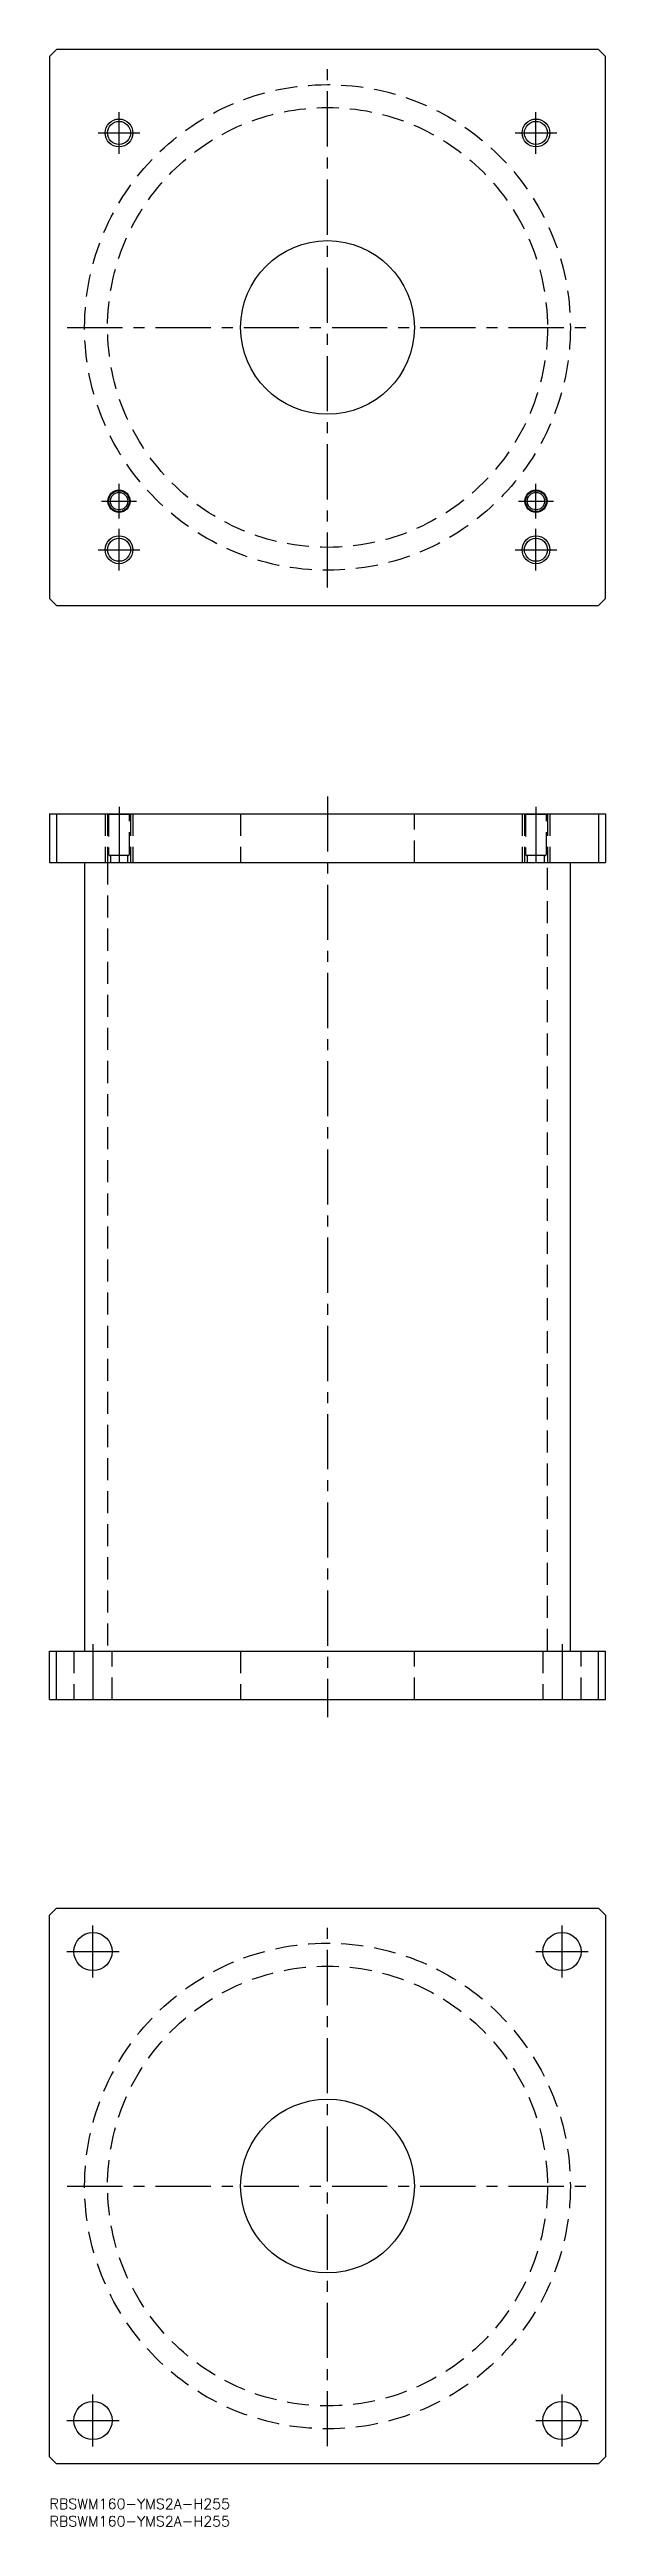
# Model space of a CAD drawing. Extents: x 0 to 160, y -8 to 705.
import ezdxf

# ---------------------------------------------------------------- set-up
doc = ezdxf.new("R2010")
doc.units = 0
doc.header["$LTSCALE"] = 0.5
doc.linetypes.add('CENTER', pattern=[50.8, 31.75, -6.35, 6.35, -6.35])
doc.linetypes.add('DASHED', pattern=[19.05, 12.7, -6.35])
for name, color, linetype in [('MSM_CENTER', 1, 'CENTER'), ('MSM_CONTINUOUS', 7, 'CONTINUOUS'), ('MSM_DASHED', 4, 'DASHED'), ('MSM_NARROW', 5, 'CONTINUOUS'), ('MSM_PART_NUMBER', 7, 'CONTINUOUS')]:
    doc.layers.add(name, color=color, linetype=linetype)
doc.styles.get("Standard").update_dxf_attribs({"font": 'txt.shx', "height": 3, "bigfont": 'bigfont.shx'})

# ---------------------------------------------------------------- blocks, each defined once
blk = doc.blocks.new('*U48')
at = {"layer": 'MSM_PART_NUMBER'}
blk.add_text('RBSWM160-YMS2A-H255', height=3, dxfattribs=at).set_placement((0, -3))
blk = doc.blocks.new('*U49')
at = {"layer": 'MSM_PART_NUMBER'}
blk.add_text('RBSWM160-YMS2A-H255', height=3, dxfattribs=at).set_placement((0, -8))

msp = doc.modelspace()

# ---------------------------------------------------------------- linework, layer by layer
at = {"layer": 'MSM_CENTER'}
for p, q in [((80, 550.1), (80, 699.9)), ((20, 675), (20, 687)), ((140, 675), (140, 687)), ((14, 681), (26, 681)), ((134, 681), (146, 681)), ((5.1, 625), (154.9, 625)), ((20, 570), (20, 580)), ((140, 570), (140, 580)), ((15, 575), (25, 575)), ((135, 575), (145, 575)), ((20, 555), (20, 567)), ((140, 555), (140, 567)), ((14, 561), (26, 561)), ((134, 561), (146, 561)), ((20, 487), (20, 469)), ((80, 490), (80, 225)), ((140, 487), (140, 469)), ((12.5, 246), (12.5, 228)), ((147.5, 246), (147.5, 228)), ((12.5, 150), (12.5, 165)), ((80, 15.1), (80, 164.9)), ((147.5, 150), (147.5, 165)), ((5, 157.5), (20, 157.5)), ((140, 157.5), (155, 157.5)), ((5.1, 90), (154.9, 90)), ((12.5, 15), (12.5, 30)), ((147.5, 15), (147.5, 30)), ((5, 22.5), (20, 22.5)), ((140, 22.5), (155, 22.5))]:
    msp.add_line(p, q, dxfattribs=at)
at = {"layer": 'MSM_CONTINUOUS'}
for p, q in [((2, 705), (0, 703)), ((0, 703), (0, 547)), ((158, 705), (2, 705)), ((160, 703), (158, 705)), ((160, 547), (160, 703)), ((0, 547), (2, 545)), ((2, 545), (158, 545)), ((158, 545), (160, 547)), ((0, 485), (0, 471)), ((0, 485), (160, 485)), ((2, 485), (2, 471)), ((158, 485), (158, 471)), ((160, 485), (160, 471)), ((0, 471), (160, 471)), ((10.1, 471), (10.1, 244)), ((149.9, 244), (149.9, 471)), ((0, 244), (160, 244)), ((0, 230), (0, 244)), ((2, 230), (2, 244)), ((158, 230), (158, 244)), ((160, 230), (160, 244)), ((0, 230), (160, 230)), ((0, 168), (2, 170)), ((0, 12), (0, 168)), ((2, 170), (158, 170)), ((158, 170), (160, 168)), ((160, 168), (160, 12)), ((2, 10), (0, 12)), ((158, 10), (2, 10)), ((160, 12), (158, 10))]:
    msp.add_line(p, q, dxfattribs=at)
for centre, radius in [((20, 681), 3.32), ((140, 681), 3.32), ((80, 625), 25), ((20, 575), 3.2), ((20, 575), 3), ((140, 575), 3.2), ((140, 575), 3), ((20, 575), 2.5), ((140, 575), 2.5), ((20, 561), 3.32), ((140, 561), 3.32), ((12.5, 157.5), 5.5), ((147.5, 157.5), 5.5), ((80, 90), 25), ((12.5, 22.5), 5.5), ((147.5, 22.5), 5.5)]:
    msp.add_circle(centre, radius, dxfattribs=at)
at = {"layer": 'MSM_DASHED'}
for p, q in [((16, 485), (16, 471)), ((16.68, 485), (16.68, 471)), ((16.8, 485), (17, 484.8)), ((23, 484.8), (23.2, 485)), ((23.32, 485), (23.32, 471)), ((24, 485), (24, 471)), ((55, 485), (55, 471)), ((105, 471), (105, 485)), ((136, 485), (136, 471)), ((136.68, 485), (136.68, 471)), ((136.8, 485), (137, 484.8)), ((143, 484.8), (143.2, 485)), ((143.32, 485), (143.32, 471)), ((144, 485), (144, 471)), ((17, 484.8), (17, 473.4)), ((23, 484.8), (17, 484.8)), ((23, 473.4), (23, 484.8)), ((137, 484.8), (137, 473.4)), ((143, 484.8), (137, 484.8)), ((143, 473.4), (143, 484.8)), ((16.7, 471), (16.7, 244)), ((22.6, 473), (17.4, 473)), ((17.5, 473), (17.5, 471)), ((22.5, 471), (22.5, 473)), ((142.6, 473), (137.4, 473)), ((137.5, 473), (137.5, 471)), ((142.5, 471), (142.5, 473)), ((143.3, 244), (143.3, 471)), ((7, 244), (7, 230)), ((18, 230), (18, 244)), ((55, 244), (55, 230)), ((105, 230), (105, 244)), ((142, 244), (142, 230)), ((153, 230), (153, 244))]:
    msp.add_line(p, q, dxfattribs=at)
for centre, radius in [((80, 625), 69.9), ((80, 625), 63.3), ((80, 90), 69.9), ((80, 90), 63.3)]:
    msp.add_circle(centre, radius, dxfattribs=at)
for centre, start, end in [((17.4, 473.4), 180, 270), ((22.6, 473.4), 270, 360), ((137.4, 473.4), 180, 270), ((142.6, 473.4), 270, 360)]:
    msp.add_arc(centre, 0.4, start, end, dxfattribs=at)
at = {"layer": 'MSM_NARROW'}
for centre in [(20, 681), (140, 681), (20, 561), (140, 561)]:
    msp.add_circle(centre, 4, dxfattribs=at)

# ---------------------------------------------------------------- block references
at = {"layer": 'MSM_CONTINUOUS'}
for name in ['*U48', '*U49']:
    msp.add_blockref(name, (0, 0), dxfattribs=at)

doc.saveas('drawing.dxf')
